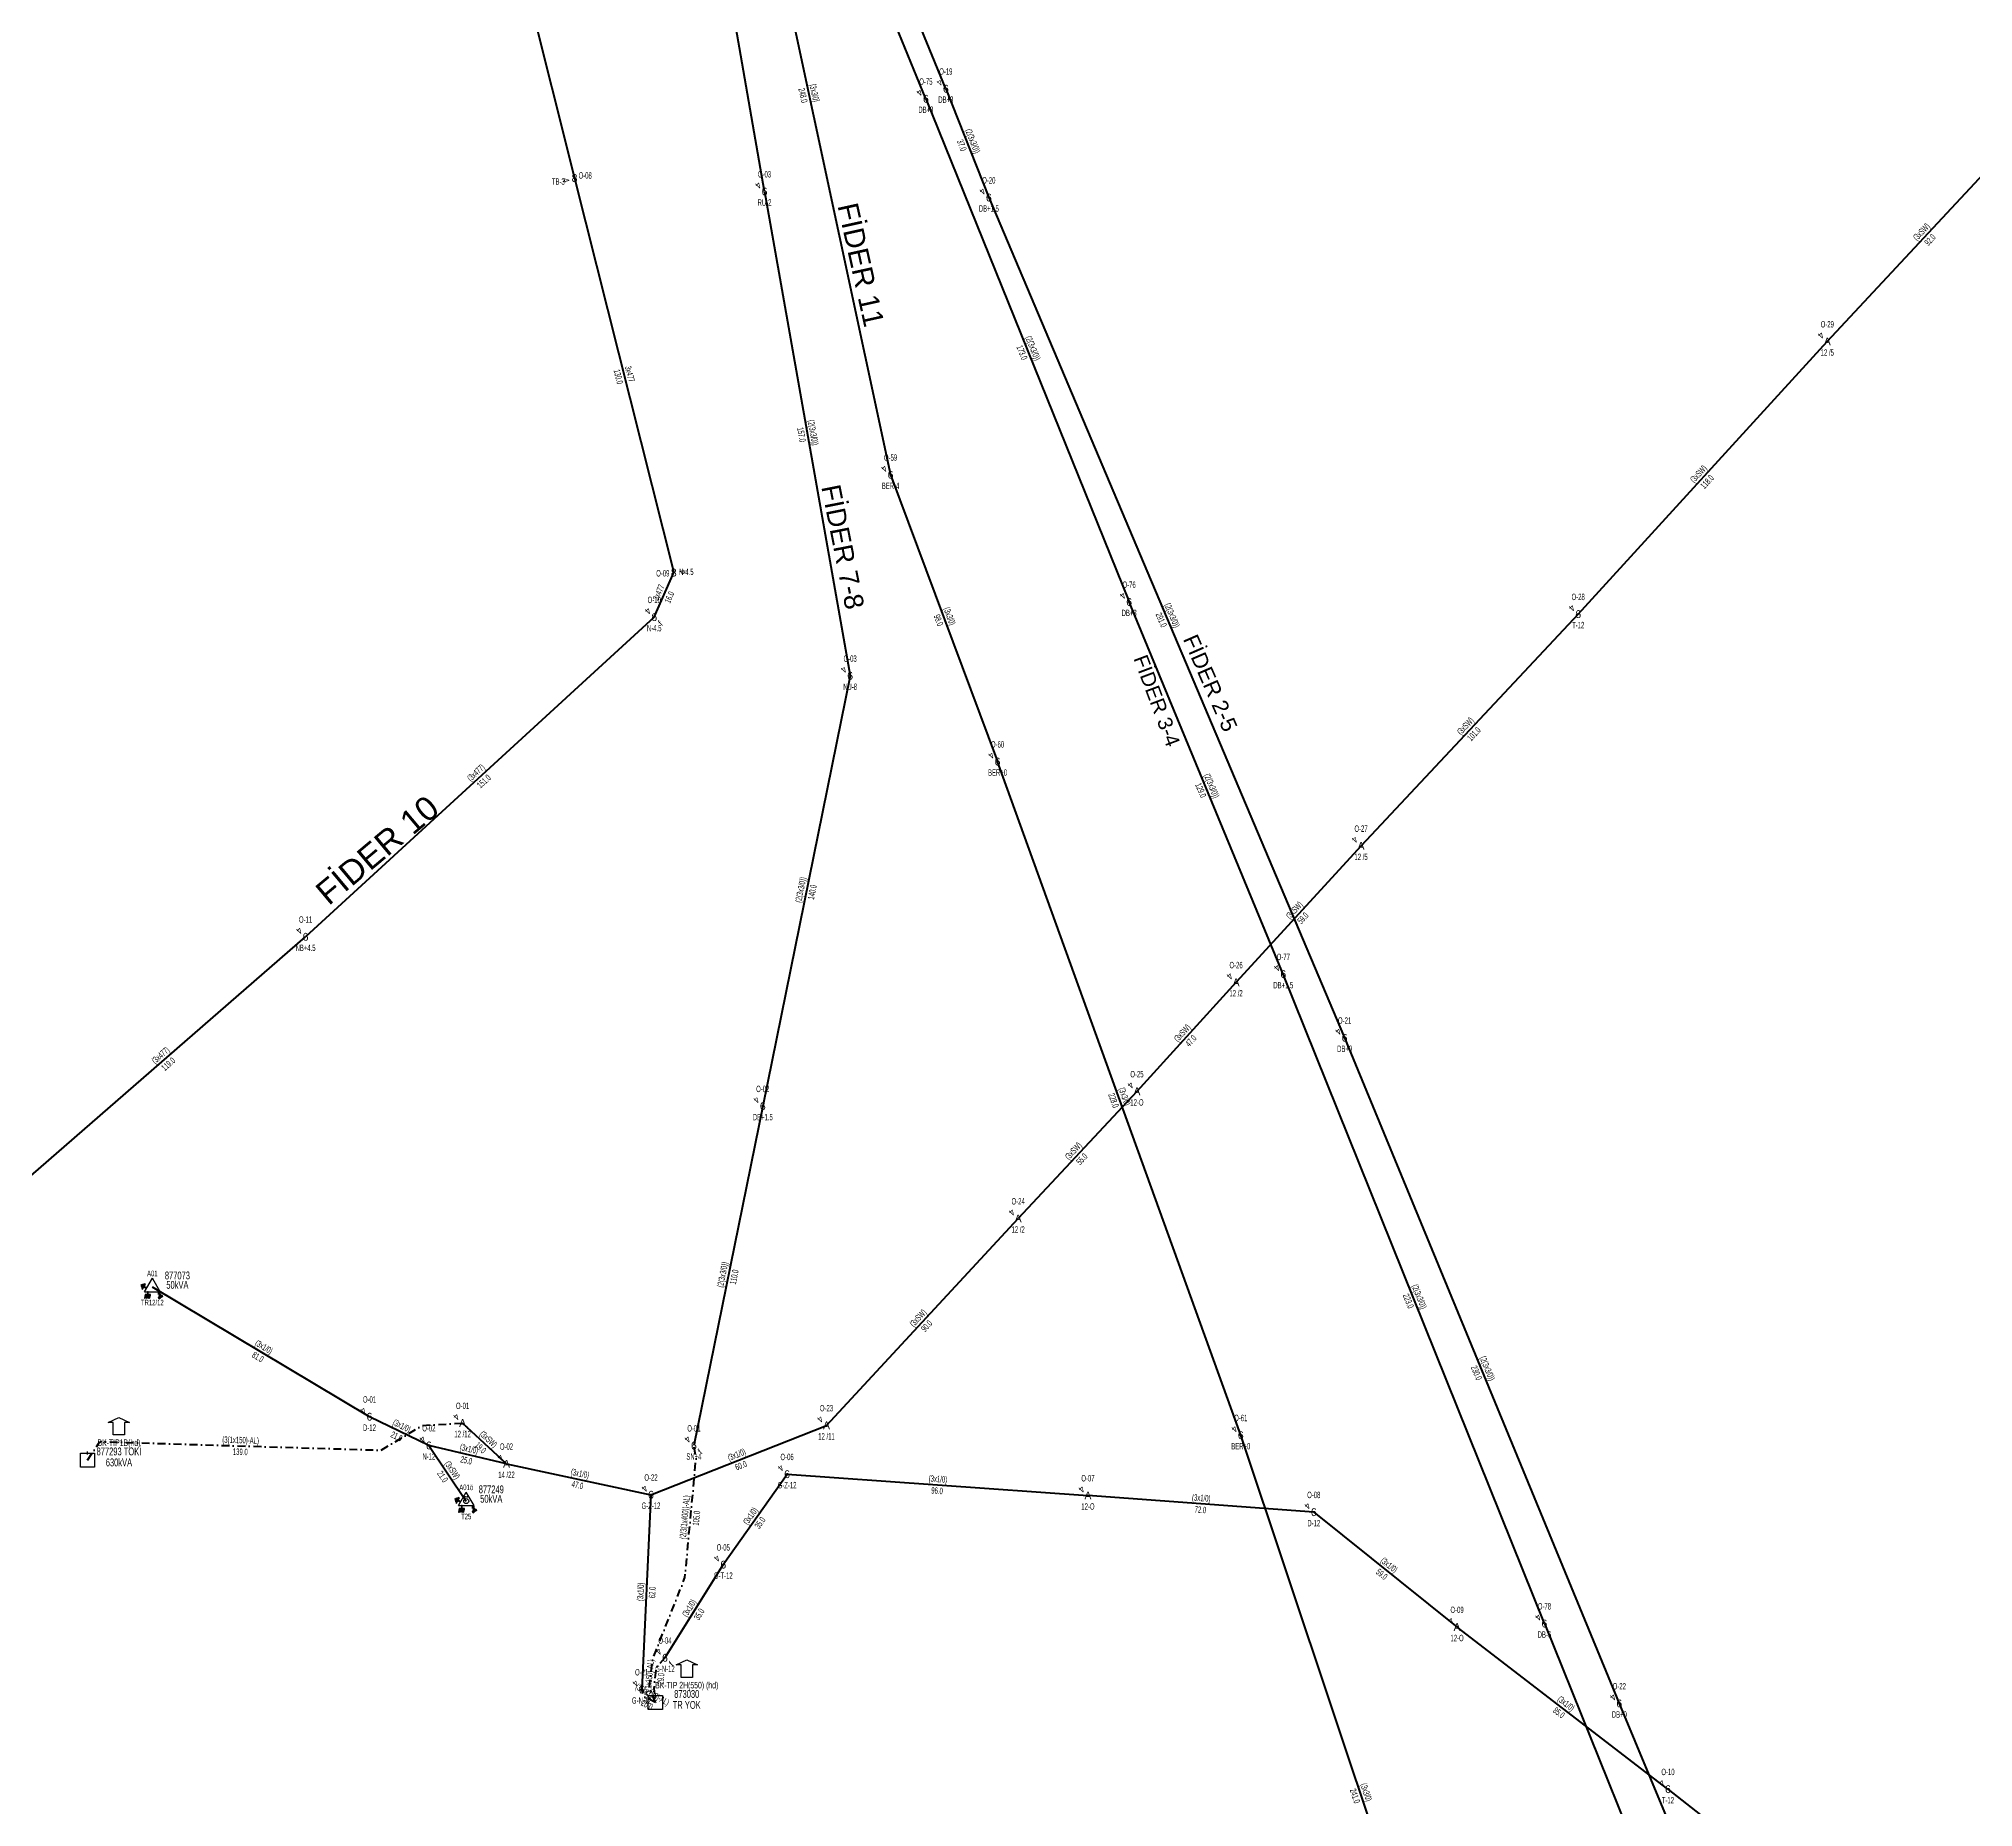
# Model space of a CAD drawing. Header units: millimetres. Extents: x 575398 to 593980, y 4181204 to 4193824.
# Drawn here: x 579041 to 579658, y 4189990 to 4190555 of the extents above; entities that cross this region are included whole.
import ezdxf
from ezdxf.enums import TextEntityAlignment as Align

# ---------------------------------------------------------------- set-up
doc = ezdxf.new("R2010")
doc.units = ezdxf.units.MM
doc.linetypes.add('DASHDOT', pattern=[5, 2.5, -1.25, 0, -1.25])
for name, color, linetype, lineweight in [('DIREK_ENH_MEVCUT', 6, 'Continuous', 25), ('DIREK_ENH_YENI', 6, 'Continuous', 25), ('HAT_ABH_HAVAI_MEVCUT', 250, 'Continuous', 80), ('HAT_ENH_HAVAI_BYSK', 6, 'Continuous', 70), ('HAT_ENH_HAVAI_YENI', 6, 'Continuous', 70), ('HAT_OG_HAVAI_MEVCUT', 48, 'Continuous', 70), ('HAT_OG_YERALTI_MEVCUT', 48, 'DASHDOT', 70), ('KULLANICI', 1, 'Continuous', 25), ('TRAFO_MEVCUT', 5, 'Continuous', 30), ('TRAFO_TADILAT_BYSK', 5, 'Continuous', 30)]:
    doc.layers.add(name, color=color, linetype=linetype, lineweight=lineweight)
doc.styles.add('Direk', font='B_CAD')
doc.styles.get("Standard").update_dxf_attribs({"font": 'Arial'})

# ---------------------------------------------------------------- blocks, each defined once
blk = doc.blocks.new('MEV_DIREK_OZEL')
h = blk.add_hatch(color=32)
h.paths.add_polyline_path([(-2.12, 1), (-2.34, 1.12), (-3.29, -0.52), (-3.08, -0.65), (-2.65, 0.09), (-1.88, -0.36), (-1.78, -0.19), (-2.55, 0.26)])
h.paths.add_polyline_path([(-3.44, -0.15), (-3.31, -0.22), (-2.59, 1.01), (-2.72, 1.09)])
h.paths.add_polyline_path([(-3.52, 0.32), (-3.39, 0.24), (-3.03, 0.85), (-3.16, 0.92)])
h.paths.add_polyline_path([(-3.56, 0.84), (-3.64, 0.71), (-3.51, 0.63), (-3.43, 0.76)])
h.paths.add_polyline_path([(-1.49, -2.34), (-2.24, -2.34), (-2.5, -3.47), (-2.4, -3.47), (-2.19, -2.54), (-1.89, -2.54), (-2.1, -3.47), (-2, -3.47), (-1.79, -2.54), (-1.49, -2.54), (-1.7, -3.48), (-1.6, -3.48), (-1.39, -2.54), (-1.09, -2.54), (-1.3, -3.48), (-1.2, -3.48), (-0.99, -2.54), (-0.69, -2.55), (-0.9, -3.48), (-0.8, -3.48), (-0.54, -2.35), (-1.29, -2.34), (-1.29, -1.44), (-1.49, -1.44)])
at = {"layer": 'TRAFO_MEVCUT'}
for points in [[(2.4, -1.57), (2.17, -1.92), (2.12, -1.44), (1.99, -1.44), (2.06, -2.32), (2.29, -1.96), (2.35, -2.67), (2.14, -2.67), (2.44, -2.87), (2.45, -2.86), (2.69, -2.49), (2.49, -2.63)], [(2.4, -1.57), (2.17, -1.92), (2.12, -1.44), (1.99, -1.44), (2.06, -2.32), (2.29, -1.96), (2.35, -2.67), (2.14, -2.67), (2.44, -2.87), (2.02, -3.19), (2.24, -3.79), (2.3, -3.74), (2.13, -3.26), (2.3, -3.13), (2.48, -3.6), (2.54, -3.56), (2.36, -3.08), (2.54, -2.94), (2.72, -3.42), (2.78, -3.38), (2.6, -2.9), (2.78, -2.76), (2.95, -3.24), (3.01, -3.2), (2.84, -2.72), (3.01, -2.58), (3.19, -3.06), (3.25, -3.01), (3.03, -2.42), (2.45, -2.86), (2.69, -2.49), (2.49, -2.63)], [(3.01, -2.58), (3.19, -3.06), (3.25, -3.01), (3.03, -2.42), (2.45, -2.86), (2.69, -2.49), (2.49, -2.63), (2.4, -1.57), (2.17, -1.92), (2.12, -1.44), (1.99, -1.44), (2.06, -2.32), (2.29, -1.96), (2.35, -2.67), (2.14, -2.67), (2.44, -2.87), (2.02, -3.19), (2.24, -3.79), (2.3, -3.74), (2.13, -3.26), (2.3, -3.13), (2.48, -3.6), (2.54, -3.56), (2.36, -3.08), (2.54, -2.94), (2.72, -3.42), (2.78, -3.38), (2.6, -2.9), (2.78, -2.76), (2.95, -3.24), (3.01, -3.2), (2.84, -2.72)]]:
    blk.add_hatch(color=32, dxfattribs=at).paths.add_polyline_path(points)
at = {"layer": 'TRAFO_MEVCUT', "linetype": 'Continuous'}
for p, q in [((-2.5, -1.44), (0, 2.89)), ((2.5, -1.44), (0, 2.89)), ((-2.5, -1.44), (2.5, -1.44))]:
    blk.add_line(p, q, dxfattribs=at)
at = {"layer": 'TRAFO_MEVCUT', "color": 32, "flags": 128}
blk.add_lwpolyline([(1.99, -1.44), (2.12, -1.44), (2.17, -1.92), (2.4, -1.57), (2.49, -2.63), (2.69, -2.49), (2.45, -2.86), (3.03, -2.42), (3.25, -3.01), (3.19, -3.06), (3.01, -2.58), (2.84, -2.72), (3.01, -3.2), (2.95, -3.24), (2.78, -2.76), (2.6, -2.9), (2.78, -3.38), (2.72, -3.42), (2.54, -2.94), (2.36, -3.08), (2.54, -3.56), (2.48, -3.6), (2.3, -3.13), (2.13, -3.26), (2.3, -3.74), (2.24, -3.79), (2.02, -3.19), (2.44, -2.87), (2.14, -2.67), (2.35, -2.67), (2.29, -1.96), (2.06, -2.32), (1.99, -1.44)], dxfattribs=at)
at = {"layer": 'TRAFO_MEVCUT', "linetype": 'Continuous'}
for centre, radius in [((0, 0), 0.804), ((-0.34, 1.34), 0.12), ((0.34, 1.34), 0.12)]:
    blk.add_circle(centre, radius, dxfattribs=at)
at = {"layer": 'TRAFO_TADILAT_BYSK', "color": 32, "flags": 128}
for points in [[(-3.51, 0.63), (-3.43, 0.76), (-3.56, 0.84), (-3.64, 0.71), (-3.51, 0.63)], [(-3.39, 0.24), (-3.03, 0.85), (-3.16, 0.92), (-3.52, 0.32), (-3.39, 0.24)], [(-3.31, -0.22), (-2.59, 1.01), (-2.72, 1.09), (-3.44, -0.15), (-3.31, -0.22)], [(-1.78, -0.19), (-2.55, 0.26), (-2.12, 1), (-2.34, 1.12), (-3.29, -0.52), (-3.08, -0.65), (-2.65, 0.09), (-1.88, -0.36), (-1.78, -0.19)], [(-1.29, -1.44), (-1.49, -1.44), (-1.49, -2.34), (-2.24, -2.34), (-2.5, -3.47), (-2.4, -3.47), (-2.19, -2.54), (-1.89, -2.54), (-2.1, -3.47), (-2, -3.47), (-1.79, -2.54), (-1.49, -2.54), (-1.7, -3.48), (-1.6, -3.48), (-1.39, -2.54), (-1.09, -2.54), (-1.3, -3.48), (-1.2, -3.48), (-0.99, -2.54), (-0.69, -2.55), (-0.9, -3.48), (-0.8, -3.48), (-0.54, -2.35), (-1.29, -2.34), (-1.29, -1.44)]]:
    blk.add_lwpolyline(points, dxfattribs=at)
blk = doc.blocks.new('MEV_DIREK')
h = blk.add_hatch(color=32)
h.paths.add_polyline_path([(-2.14, 0.97), (-2.35, 1.09), (-3.31, -0.55), (-3.09, -0.67), (-2.67, 0.06), (-1.89, -0.39), (-1.79, -0.22), (-2.56, 0.23)])
h.paths.add_polyline_path([(-3.46, -0.17), (-3.33, -0.25), (-2.61, 0.99), (-2.74, 1.06)])
h.paths.add_polyline_path([(-3.54, 0.29), (-3.41, 0.22), (-3.05, 0.82), (-3.18, 0.9)])
h.paths.add_polyline_path([(-3.58, 0.81), (-3.66, 0.68), (-3.53, 0.61), (-3.45, 0.74)])
h.paths.add_polyline_path([(-1.51, -2.34), (-2.26, -2.33), (-2.52, -3.47), (-2.42, -3.47), (-2.21, -2.53), (-1.91, -2.54), (-2.12, -3.47), (-2.02, -3.47), (-1.81, -2.54), (-1.51, -2.54), (-1.72, -3.47), (-1.62, -3.48), (-1.41, -2.54), (-1.11, -2.54), (-1.32, -3.48), (-1.22, -3.48), (-1.01, -2.54), (-0.71, -2.55), (-0.92, -3.48), (-0.82, -3.48), (-0.56, -2.35), (-1.31, -2.34), (-1.31, -1.44), (-1.51, -1.44)])
at = {"layer": 'TRAFO_MEVCUT'}
for points in [[(2.35, -1.57), (2.12, -1.92), (2.08, -1.44), (1.94, -1.44), (2.01, -2.32), (2.25, -1.96), (2.31, -2.67), (2.1, -2.67), (2.39, -2.87), (2.4, -2.86), (2.64, -2.49), (2.45, -2.63)], [(2.35, -1.57), (2.12, -1.92), (2.08, -1.44), (1.94, -1.44), (2.01, -2.32), (2.25, -1.96), (2.31, -2.67), (2.1, -2.67), (2.39, -2.87), (1.98, -3.19), (2.2, -3.79), (2.26, -3.74), (2.08, -3.26), (2.26, -3.13), (2.44, -3.6), (2.49, -3.56), (2.32, -3.08), (2.49, -2.94), (2.67, -3.42), (2.73, -3.38), (2.55, -2.9), (2.73, -2.76), (2.91, -3.24), (2.97, -3.2), (2.79, -2.72), (2.97, -2.58), (3.15, -3.06), (3.21, -3.01), (2.98, -2.42), (2.4, -2.86), (2.64, -2.49), (2.45, -2.63)], [(2.97, -2.58), (3.15, -3.06), (3.21, -3.01), (2.98, -2.42), (2.4, -2.86), (2.64, -2.49), (2.45, -2.63), (2.35, -1.57), (2.12, -1.92), (2.08, -1.44), (1.94, -1.44), (2.01, -2.32), (2.25, -1.96), (2.31, -2.67), (2.1, -2.67), (2.39, -2.87), (1.98, -3.19), (2.2, -3.79), (2.26, -3.74), (2.08, -3.26), (2.26, -3.13), (2.44, -3.6), (2.49, -3.56), (2.32, -3.08), (2.49, -2.94), (2.67, -3.42), (2.73, -3.38), (2.55, -2.9), (2.73, -2.76), (2.91, -3.24), (2.97, -3.2), (2.79, -2.72)]]:
    blk.add_hatch(color=32, dxfattribs=at).paths.add_polyline_path(points)
at = {"layer": 'TRAFO_MEVCUT', "linetype": 'Continuous'}
for p, q in [((-2.5, -1.44), (0, 2.89)), ((2.5, -1.44), (0, 2.89)), ((-2.5, -1.44), (2.5, -1.44))]:
    blk.add_line(p, q, dxfattribs=at)
at = {"layer": 'TRAFO_MEVCUT', "color": 32, "flags": 128}
blk.add_lwpolyline([(1.94, -1.44), (2.08, -1.44), (2.12, -1.92), (2.35, -1.57), (2.45, -2.63), (2.64, -2.49), (2.4, -2.86), (2.98, -2.42), (3.21, -3.01), (3.15, -3.06), (2.97, -2.58), (2.79, -2.72), (2.97, -3.2), (2.91, -3.24), (2.73, -2.76), (2.55, -2.9), (2.73, -3.38), (2.67, -3.42), (2.49, -2.94), (2.32, -3.08), (2.49, -3.56), (2.44, -3.6), (2.26, -3.13), (2.08, -3.26), (2.26, -3.74), (2.2, -3.79), (1.98, -3.19), (2.39, -2.87), (2.1, -2.67), (2.31, -2.67), (2.25, -1.96), (2.01, -2.32), (1.94, -1.44)], dxfattribs=at)
at = {"layer": 'TRAFO_TADILAT_BYSK', "color": 32, "flags": 128}
for points in [[(-3.53, 0.61), (-3.45, 0.74), (-3.58, 0.81), (-3.66, 0.68), (-3.53, 0.61)], [(-3.41, 0.22), (-3.05, 0.82), (-3.18, 0.9), (-3.54, 0.29), (-3.41, 0.22)], [(-3.33, -0.25), (-2.61, 0.99), (-2.74, 1.06), (-3.46, -0.17), (-3.33, -0.25)], [(-1.79, -0.22), (-2.56, 0.23), (-2.14, 0.97), (-2.35, 1.09), (-3.31, -0.55), (-3.09, -0.67), (-2.67, 0.06), (-1.89, -0.39), (-1.79, -0.22)], [(-1.31, -1.44), (-1.51, -1.44), (-1.51, -2.34), (-2.26, -2.33), (-2.52, -3.47), (-2.42, -3.47), (-2.21, -2.53), (-1.91, -2.54), (-2.12, -3.47), (-2.02, -3.47), (-1.81, -2.54), (-1.51, -2.54), (-1.72, -3.47), (-1.62, -3.48), (-1.41, -2.54), (-1.11, -2.54), (-1.32, -3.48), (-1.22, -3.48), (-1.01, -2.54), (-0.71, -2.55), (-0.92, -3.48), (-0.82, -3.48), (-0.56, -2.35), (-1.31, -2.34), (-1.31, -1.44)]]:
    blk.add_lwpolyline(points, dxfattribs=at)
blk = doc.blocks.new('MEV_BINA_KARE')
at = {"layer": 'TRAFO_MEVCUT', "linetype": 'Continuous'}
for p, q in [((-2.25, -2.25), (-2.25, 2.25)), ((-2.25, 2.25), (2.25, 2.25)), ((0, 1.8), (0, 2.7)), ((2.25, 2.25), (2.25, -2.25)), ((2.25, -2.25), (-2.25, -2.25))]:
    blk.add_line(p, q, dxfattribs=at)
blk = doc.blocks.new('MEV_BETKOSK')
at = {"layer": 'TRAFO_MEVCUT', "linetype": 'Continuous'}
for p, q in [((-3.4, 2), (0, 3.6)), ((-1.8, 2), (-3.4, 2)), ((-1.8, -2), (-1.8, 2)), ((0, 3.6), (3.4, 2)), ((3.4, 2), (1.8, 2)), ((1.8, 2), (1.8, -2)), ((1.8, -2), (-1.8, -2))]:
    blk.add_line(p, q, dxfattribs=at)

msp = doc.modelspace()

# ---------------------------------------------------------------- linework, layer by layer
at = {"layer": 'HAT_ABH_HAVAI_MEVCUT'}
for p in [(579237.13, 4190370.13), (579035.85, 4190189.75)]:
    msp.add_line(p, (579125.9, 4190268.14), dxfattribs=at)
at = {"layer": 'HAT_ENH_HAVAI_BYSK'}
msp.add_line((579260.346, 4190658.437), (579312.53, 4190415.55), dxfattribs=at)
at = {"layer": 'HAT_ENH_HAVAI_YENI'}
for p, q in [((579183.446, 4190622.698), (579211.711, 4190510.212)), ((579211.711, 4190510.212), (579243.365, 4190384.351)), ((579237.13, 4190370.13), (579243.365, 4190384.351))]:
    msp.add_line(p, q, dxfattribs=at)
at = {"layer": 'HAT_OG_HAVAI_MEVCUT'}
for p, q in [((579272.32, 4190505.93), (579238.663763, 4190699.357605)), ((579323.79, 4190535.52), (579267.218843, 4190674.047641)), ((579330.16, 4190538.73), (579278.631294, 4190664.492332)), ((579323.79, 4190535.52), (579388.64, 4190374.98)), ((579330.16, 4190538.73), (579343.877199, 4190503.997718)), ((579611.36, 4190458.07), (579674.14, 4190525.51)), ((579272.32, 4190505.93), (579299.630641, 4190351.415902)), ((579343.877199, 4190503.997718), (579457.38, 4190235.92)), ((579531.89, 4190371.09), (579611.36, 4190458.07)), ((579312.53, 4190415.55), (579346.66, 4190324.03)), ((579437.82, 4190256.22), (579388.64, 4190374.98)), ((579531.89, 4190371.09), (579462.62, 4190297.15)), ((579299.630641, 4190351.415902), (579271.76, 4190214.11)), ((579424.25, 4190109.12), (579346.66, 4190324.03)), ((579462.62, 4190297.15), (579422.75, 4190253.62)), ((579521.12, 4190049.03), (579437.82, 4190256.22)), ((579422.75, 4190253.62), (579391.12, 4190218.81)), ((579457.38, 4190235.92), (579545.01, 4190023.53)), ((579391.12, 4190218.81), (579353.23, 4190178.26)), ((579271.76, 4190214.11), (579249.79, 4190105.82)), ((579292.09, 4190112.25), (579353.23, 4190178.26)), ((579146.3, 4190115.03), (579077.02, 4190156.34)), ((579165.24, 4190105.85), (579146.3, 4190115.03)), ((579190, 4190100), (579176, 4190113)), ((579236.1, 4190090.13), (579292.09, 4190112.25)), ((579500.75, 4189880.12), (579424.25, 4190109.12)), ((579190, 4190100), (579165.24, 4190105.85)), ((579165.24, 4190105.85), (579177.15, 4190088.09)), ((579190, 4190100), (579236.1, 4190090.13)), ((579259.16, 4190067.83), (579279.51, 4190096.69)), ((579279.51, 4190096.69), (579375.49, 4190089.89)), ((579236.1, 4190090.13), (579233.13, 4190027.99)), ((579447.54, 4190084.57), (579375.49, 4190089.89)), ((579447.54, 4190084.57), (579493.25, 4190047.91)), ((579259.16, 4190067.83), (579240.56, 4190038.12)), ((579560.53, 4189996.19), (579493.25, 4190047.91)), ((579521.12, 4190049.03), (579572.6, 4189921.53)), ((579545.01, 4190023.53), (579639.14, 4189797.11)), ((579560.53, 4189996.19), (579629.43, 4189942.01))]:
    msp.add_line(p, q, dxfattribs=at)
at = {"layer": 'HAT_OG_YERALTI_MEVCUT', "flags": 128}
for points in [[(579056.363928, 4190101.193269), (579060.284862, 4190107.062313), (579149.987453, 4190104.33579), (579163.074761, 4190112.242706), (579176, 4190113)], [(579237.498399, 4190023.827245), (579235.607938, 4190028.799085), (579236.636743, 4190037.749846), (579246.933493, 4190063.719547), (579250.497127, 4190101.87433), (579249.79, 4190105.82)], [(579240.56, 4190038.12), (579237.665095, 4190034.876336), (579237.044585, 4190028.298926), (579237.498399, 4190023.827245)], [(579237.498399, 4190023.827245), (579233.942033, 4190025.692783), (579233.13, 4190027.99)]]:
    msp.add_lwpolyline(points, dxfattribs=at)

# ---------------------------------------------------------------- block references
at = {"layer": 'TRAFO_MEVCUT'}
for name, p in [('MEV_DIREK', (579077.02, 4190156.34)), ('MEV_BETKOSK', (579066.363928, 4190111.193269)), ('MEV_BINA_KARE', (579056.363928, 4190101.193269)), ('MEV_DIREK_OZEL', (579177.15, 4190088.09)), ('MEV_BETKOSK', (579247.498399, 4190033.827245)), ('MEV_BINA_KARE', (579237.498399, 4190023.827245))]:
    msp.add_blockref(name, p, dxfattribs=at)

# ---------------------------------------------------------------- texts
at = {"layer": 'DIREK_ENH_MEVCUT', "linetype": 'ByBlock', "width": 0.53}
for s, p in [('O-19', (579330.16, 4190544.23)), ('O-75', (579323.79, 4190541.02)), ('DB+3', (579323.79, 4190532.02)), ('DB+3', (579330.16, 4190535.23)), ('O-03', (579272.32, 4190511.43)), ('O-20', (579343.877199, 4190509.497718)), ('RU-2', (579272.32, 4190502.43)), ('DB+1.5', (579343.877199, 4190500.497718)), ('O-29', (579611.36, 4190463.57)), ('12 /5', (579611.36, 4190454.57)), ('O-59', (579312.53, 4190421.05)), ('BER-4', (579312.53, 4190412.05)), ('O-76', (579388.64, 4190380.48)), ('O-10', (579237.13, 4190375.63)), ('DB+3', (579388.64, 4190371.48)), ('O-28', (579531.89, 4190376.59)), ('N-4.5', (579237.13, 4190366.63)), ('T-12', (579531.89, 4190367.59)), ('O-03', (579299.630641, 4190356.915902)), ('NU-8', (579299.630641, 4190347.915902)), ('O-60', (579346.66, 4190329.53)), ('BER+0', (579346.66, 4190320.53)), ('O-27', (579462.62, 4190302.65)), ('12 /5', (579462.62, 4190293.65)), ('O-11', (579125.9, 4190273.64)), ('NB+4.5', (579125.9, 4190264.64)), ('O-77', (579437.82, 4190261.72)), ('O-26', (579422.75, 4190259.12)), ('12 /2', (579422.75, 4190250.12)), ('DB+1.5', (579437.82, 4190252.72)), ('O-21', (579457.38, 4190241.42)), ('DB+0', (579457.38, 4190232.42)), ('O-25', (579391.12, 4190224.31)), ('O-02', (579271.76, 4190219.61)), ('12-O', (579391.12, 4190215.31)), ('DB+1.5', (579271.76, 4190210.61)), ('O-24', (579353.23, 4190183.76)), ('12 /2', (579353.23, 4190174.76)), ('O-01', (579146.3, 4190120.53)), ('O-01', (579176, 4190118.5)), ('O-23', (579292.09, 4190117.75)), ('O-61', (579424.25, 4190114.62)), ('D-12', (579146.3, 4190111.53)), ('O-02', (579165.24, 4190111.35)), ('12 /12', (579176, 4190109.5)), ('O-01', (579249.79, 4190111.32)), ('12 /11', (579292.09, 4190108.75)), ('N-12', (579165.24, 4190102.35)), ('O-02', (579190, 4190105.5)), ('SN+4', (579249.79, 4190102.32)), ('O-06', (579279.51, 4190102.19)), ('BER+0', (579424.25, 4190105.62)), ('14 /22', (579190, 4190096.5)), ('O-22', (579236.1, 4190095.63)), ('O-07', (579375.49, 4190095.39)), ('G-Z-12', (579279.51, 4190093.19)), ('O-08', (579447.54, 4190090.07)), ('G-Z-12', (579236.1, 4190086.63)), ('12-O', (579375.49, 4190086.39)), ('D-12', (579447.54, 4190081.07)), ('O-05', (579259.16, 4190073.33)), ('G-T-12', (579259.16, 4190064.33)), ('O-09', (579493.25, 4190053.41)), ('O-78', (579521.12, 4190054.53)), ('12-O', (579493.25, 4190044.41)), ('DB-6', (579521.12, 4190045.53)), ('O-04', (579240.56, 4190043.62)), ('O-21', (579233.13, 4190033.49)), ('G-N-12', (579240.56, 4190034.62)), ('O-22', (579545.01, 4190029.03)), ('G-N-12', (579233.13, 4190024.49)), ('DB+0', (579545.01, 4190020.03)), ('O-10', (579560.53, 4190001.69)), ('T-12', (579560.53, 4189992.69))]:
    msp.add_text(s, height=2.05, dxfattribs=at).set_placement(p, align=Align.MIDDLE_CENTER)
at = {"layer": 'DIREK_ENH_MEVCUT', "color": 32, "linetype": 'ByBlock', "style": 'Direk'}
for p in [(579328.180101, 4190540.709899), (579321.810101, 4190537.499899), (579270.340101, 4190507.909899), (579341.897299, 4190505.977617), (579609.380101, 4190460.049899), (579310.550101, 4190417.529899), (579235.150101, 4190372.109899), (579386.660101, 4190376.959899), (579529.910101, 4190373.069899), (579297.650742, 4190353.395801), (579344.680101, 4190326.009899), (579460.640101, 4190299.129899), (579123.920101, 4190270.119899), (579420.770101, 4190255.599899), (579435.840101, 4190258.199899), (579455.400101, 4190237.899899), (579389.140101, 4190220.789899), (579269.780101, 4190216.089899), (579351.250101, 4190180.239899), (579144.320101, 4190117.009899), (579174.020101, 4190114.979899), (579290.110101, 4190114.229899), (579163.260101, 4190107.829899), (579247.810101, 4190107.799899), (579422.270101, 4190111.099899), (579188.020101, 4190101.979899), (579277.530101, 4190098.669899), (579234.120101, 4190092.109899), (579373.510101, 4190091.869899), (579445.560101, 4190086.549899), (579257.180101, 4190069.809899), (579519.140101, 4190051.009899), (579491.270101, 4190049.889899), (579238.580101, 4190040.099899), (579231.150101, 4190029.969899), (579543.030101, 4190025.509899), (579558.550101, 4189998.169899)]:
    msp.add_text('4', height=2, rotation=225.000001, dxfattribs=at).set_placement(p, align=Align.MIDDLE_CENTER)
at = {"layer": 'DIREK_ENH_MEVCUT', "linetype": 'ByBlock', "style": 'Direk'}
for s, p in [('6', (579330.16, 4190538.73)), ('6', (579323.79, 4190535.52)), ('6', (579272.32, 4190505.93)), ('6', (579343.877199, 4190503.997718)), ('A', (579611.36, 4190458.07)), ('6', (579312.53, 4190415.55)), ('6', (579388.64, 4190374.98)), ('6', (579531.89, 4190371.09)), ('6', (579237.13, 4190370.13)), ('6', (579299.630641, 4190351.415902)), ('6', (579346.66, 4190324.03)), ('A', (579462.62, 4190297.15)), ('6', (579125.9, 4190268.14)), ('A', (579422.75, 4190253.62)), ('6', (579437.82, 4190256.22)), ('6', (579457.38, 4190235.92)), ('A', (579391.12, 4190218.81)), ('6', (579271.76, 4190214.11)), ('A', (579353.23, 4190178.26)), ('6', (579146.3, 4190115.03)), ('A', (579176, 4190113)), ('A', (579292.09, 4190112.25)), ('6', (579165.24, 4190105.85)), ('6', (579249.79, 4190105.82)), ('6', (579424.25, 4190109.12)), ('A', (579190, 4190100)), ('6', (579279.51, 4190096.69)), ('6', (579236.1, 4190090.13)), ('A', (579375.49, 4190089.89)), ('6', (579447.54, 4190084.57)), ('6', (579259.16, 4190067.83)), ('A', (579493.25, 4190047.91)), ('6', (579521.12, 4190049.03)), ('6', (579240.56, 4190038.12)), ('6', (579233.13, 4190027.99)), ('6', (579545.01, 4190023.53)), ('6', (579560.53, 4189996.19))]:
    msp.add_text(s, height=2.5, dxfattribs=at).set_placement(p, align=Align.MIDDLE_CENTER)
at = {"layer": 'DIREK_ENH_MEVCUT', "color": 32, "style": 'Direk'}
for p in [(579239.109899, 4190368.150101), (579177.979899, 4190111.020101), (579251.769899, 4190103.840101), (579242.539899, 4190036.140101), (579235.109899, 4190026.010101)]:
    msp.add_text('f', height=2, rotation=405.000001, dxfattribs=at).set_placement(p, align=Align.MIDDLE_CENTER)
at = {"layer": 'DIREK_ENH_YENI', "width": 0.53}
for s, p in [('TB-3', (579206.53166, 4190509.118404)), ('O-08', (579215.105652, 4190511.064256)), ('O-09', (579239.872599, 4190384.12049)), ('N-4.5', (579247.378356, 4190384.586687))]:
    msp.add_text(s, height=2.05, dxfattribs=at).set_placement(p, align=Align.MIDDLE_CENTER)
at = {"layer": 'DIREK_ENH_YENI', "color": 32, "style": 'Direk'}
for rotation, p in [(284.093301, (579208.995279, 4190509.530195)), (93.776229, (579246.158921, 4190384.535408))]:
    msp.add_text('4', height=2, rotation=rotation, dxfattribs=at).set_placement(p, align=Align.MIDDLE_CENTER)
at = {"layer": 'DIREK_ENH_YENI', "style": 'Direk'}
for p in [(579211.711, 4190510.212), (579243.365, 4190384.351)]:
    msp.add_text('8', height=2.5, dxfattribs=at).set_placement(p, align=Align.MIDDLE_CENTER)
at = {"layer": 'HAT_ABH_HAVAI_MEVCUT', "lineweight": 30, "width": 0.53}
for rotation, p in [(402.51861, (579180.940545, 4190319.761499, 289562.95)), (41.040105, (579080.316901, 4190229.586113, 289562.95))]:
    msp.add_text('(3x477)', height=2.05, rotation=rotation, dxfattribs=at).set_placement(p, align=Align.CENTER)
for s, rotation, p in [('151.0', 402.51861, (579182.089455, 4190318.508501, 289562.95)), ('119.0', 41.040105, (579081.433099, 4190228.303887, 289562.95))]:
    msp.add_text(s, height=2.05, rotation=rotation, dxfattribs=at).set_placement(p, align=Align.TOP_CENTER)
at = {"layer": 'HAT_ENH_HAVAI_BYSK', "lineweight": 30, "width": 0.53}
msp.add_text('[3x3/0]', height=2.05, rotation=282.125604, dxfattribs=at).set_placement((579287.269036, 4190537.172047, 289656.265), align=Align.CENTER)
msp.add_text('248.0', height=2.05, rotation=282.125604, dxfattribs=at).set_placement((579285.606964, 4190536.814953, 289656.265), align=Align.TOP_CENTER)
at = {"layer": 'HAT_ENH_HAVAI_YENI', "lineweight": 30, "width": 0.53}
for s, rotation, p in [('130.0', 284.117085, (579226.713671, 4190447.074181, 289621.6825)), ('16.0', 66.325619, (579241.025966, 4190376.899192, 289621.6825))]:
    msp.add_text(s, height=2.05, rotation=rotation, dxfattribs=at).set_placement(p, align=Align.TOP_CENTER)
for rotation, p in [(284.117085, (579228.362329, 4190447.488819, 289621.6825)), (66.325619, (579239.469034, 4190377.581808, 289621.6825))]:
    msp.add_text('3x477', height=2.05, rotation=rotation, dxfattribs=at).set_placement(p, align=Align.CENTER)
at = {"layer": 'HAT_OG_HAVAI_MEVCUT', "lineweight": 30, "width": 0.53}
for s, rotation, p in [('37.0', 291.55109, (579336.228022, 4190521.051628, 289671.938599)), ('92.0', 47.049489, (579643.372151, 4190491.210839, 289837.07)), ('173.0', 291.996205, (579355.426873, 4190454.931637, 289694.32)), ('157.0', 280.023603, (579285.138295, 4190428.525005, 289649.815321)), ('118.0', 47.583356, (579572.252521, 4190414.006661, 289805.68)), ('98.0', 290.45169, (579328.798578, 4190369.492995, 289673.33)), ('291.0', 292.947563, (579399.845866, 4190369.627454, 289728.69)), ('101.0', 406.867722, (579497.875311, 4190333.538868, 289731.31)), ('129.0', 292.495057, (579412.444674, 4190315.274787, 289694.32)), ('140.0', 438.525872, (579286.528333, 4190282.593864, 289635.88)), ('59.0', 407.512807, (579443.311814, 4190274.810888, 289711.375)), ('47.0', 407.740241, (579407.564088, 4190235.643381, 289695.56)), ('228.0', 289.851349, (579384.65551, 4190216.286356, 289673.33)), ('55.0', 406.942228, (579372.796066, 4190197.954675, 289676.615)), ('110.0', 438.531427, (579261.608029, 4190159.795994, 289624.895)), ('223.0', 291.902417, (579478.681353, 4190152.307927, 289718.91)), ('90.0', 47.193426, (579323.283604, 4190144.677403, 289676.615)), ('81.0', 329.193391, (579111.224679, 4190134.954934, 289538.51)), ('230.0', 292.420556, (579500.409252, 4190129.400808, 289772.505)), ('21.0', 334.141066, (579155.399267, 4190109.67511, 289573.15)), ('25.0', 346.70661, (579177.424553, 4190102.097775, 289582.62)), ('19.0', 317.121096, (579182.421617, 4190105.877126, 289588)), ('60.0', 21.557516, (579264.40732, 4190100.399458, 289646.045)), ('21.0', 303.846126, (579170.489044, 4190096.49658, 289588.575)), ('47.0', 347.915429, (579212.872048, 4190094.233836, 289618.05)), ('96.0', 355.947475, (579327.43993, 4190092.442125, 289687.745)), ('35.0', 54.811257, (579270.029669, 4190081.770169, 289639.755)), ('72.0', 355.77708, (579411.452408, 4190086.382308, 289687.745)), ('59.0', 321.269945, (579469.863196, 4190065.576913, 289746.625)), ('62.0', 447.263613, (579235.464031, 4190059.01942, 289616.565)), ('35.0', 417.9513, (579250.580458, 4190052.523956, 289620.28)), ('85.0', 322.449521, (579526.371959, 4190021.376106, 289746.625)), ('241.0', 288.472471, (579461.693795, 4189994.350678, 289712.125))]:
    msp.add_text(s, height=2.05, rotation=rotation, dxfattribs=at).set_placement(p, align=Align.TOP_CENTER)
for s, rotation, p in [('(2(3x3/0))', 291.55109, (579337.809176, 4190521.67609, 289671.938599)), ('(3xSW)', 47.049489, (579642.127849, 4190492.369161, 289837.07)), ('(2(3x3/0))', 291.996205, (579357.003127, 4190455.568363, 289694.32)), ('(2(3x3/0))', 280.023603, (579286.812346, 4190428.820897, 289649.815321)), ('(3xSW)', 47.583356, (579570.997479, 4190415.153339, 289805.68)), ('(3x3/0)', 290.45169, (579330.391422, 4190370.087005, 289673.33)), ('(2(3x3/0))', 292.947563, (579401.411332, 4190370.290264, 289728.69)), ('(3xSW)', 406.867722, (579496.634689, 4190334.701132, 289731.31)), ('(2(3x3/0))', 292.495057, (579414.015326, 4190315.925213, 289694.32)), ('(2(3x3/0))', 438.525872, (579284.862308, 4190282.932038, 289635.88)), ('(3xSW)', 407.512807, (579442.058186, 4190275.959112, 289711.375)), ('(3xSW)', 407.740241, (579406.305912, 4190236.786619, 289695.56)), ('(3x3/0)', 289.851349, (579386.25449, 4190216.863644, 289673.33)), ('(3xSW)', 406.942228, (579371.553934, 4190199.115325, 289676.615)), ('(2(3x3/0))', 438.531427, (579259.941971, 4190160.134006, 289624.895)), ('(2(3x3/0))', 291.902417, (579480.258647, 4190152.942073, 289718.91)), ('(3xSW)', 47.193426, (579322.036396, 4190145.832597, 289676.615)), ('(3x1/0)', 329.193391, (579112.095321, 4190136.415066, 289538.51)), ('(2(3x3/0))', 292.420556, (579501.980748, 4190130.049192, 289772.505)), ('(3x1/0)', 334.141066, (579156.140733, 4190111.20489, 289573.15)), ('(3xSW)', 317.121096, (579183.578383, 4190107.122874, 289588)), ('(3x1/0)', 346.70661, (579177.815447, 4190103.752225, 289582.62)), ('(3x1/0)', 21.557516, (579263.78268, 4190101.980542, 289646.045)), ('(3xSW)', 303.846126, (579171.900956, 4190097.44342, 289588.575)), ('(3x1/0)', 347.915429, (579213.227952, 4190095.896164, 289618.05)), ('(3x1/0)', 355.947475, (579327.56007, 4190094.137875, 289687.745)), ('(3x1/0)', 355.77708, (579411.577592, 4190088.077692, 289687.745)), ('(3x1/0)', 54.811257, (579268.640331, 4190082.749831, 289639.755)), ('(3x1/0)', 321.269945, (579470.926804, 4190066.903087, 289746.625)), ('(3x1/0)', 447.263613, (579233.765969, 4190059.10058, 289616.565)), ('(3x1/0)', 417.9513, (579249.139542, 4190053.426044, 289620.28)), ('(3x1/0)', 322.449521, (579527.408041, 4190022.723894, 289746.625)), ('(3x3/0)', 288.472471, (579463.306205, 4189994.889322, 289712.125))]:
    msp.add_text(s, height=2.05, rotation=rotation, dxfattribs=at).set_placement(p, align=Align.CENTER)
at = {"layer": 'HAT_OG_YERALTI_MEVCUT', "lineweight": 30, "width": 0.53}
for s, rotation, p in [('(3(1x150)-AL)', 358.259023, (579105.161981, 4190106.548659)), ('(2(3(1x400))-AL)', 84.664088, (579247.868993, 4190082.875984)), ('(3(1x150)-AL)', 444.610688, (579236.508598, 4190031.667465)), ('(3(1x150)-AL)', 332.320163, (579236.115067, 4190025.512738))]:
    msp.add_text(s, height=2.05, rotation=rotation, dxfattribs=at).set_placement(p, align=Align.CENTER)
for s, rotation, p in [('139.0', 358.259023, (579105.110334, 4190104.849444)), ('105.0', 84.664088, (579249.561627, 4190082.717893)), ('29.0', 444.610688, (579238.201083, 4190031.507797)), ('20.0', 332.320163, (579235.325365, 4190024.007291))]:
    msp.add_text(s, height=2.05, rotation=rotation, dxfattribs=at).set_placement(p, align=Align.TOP_CENTER)
at = {"layer": 'KULLANICI'}
for s, height, rotation, p in [('FİDER 11', 6.541302, 282.447211, (579303.090006, 4190482.575897)), ('FİDER 7-8', 6.111317, 281.239452, (579297.317221, 4190392.548033)), ('FİDER 2-5', 4.980812, 293.520911, (579414.556413, 4190349.110366)), ('FİDER 3-4', 4.639187, 290.556, (579397.495292, 4190343.472373)), ('FİDER 10', 7.644587, 39.9709, (579148.765618, 4190295.851063))]:
    msp.add_text(s, height=height, rotation=rotation, dxfattribs=at).set_placement(p, align=Align.MIDDLE_CENTER)
at = {"layer": 'TRAFO_MEVCUT', "width": 0.6}
for s, height, p in [('A01', 1.8, (579077.02, 4190159.84)), ('877073', 2.5, (579085.02, 4190158.84)), ('50kVA', 2.5, (579085.02, 4190155.84)), ('BK-TIP1B(hd)', 2.1, (579066.363928, 4190105.693269)), ('877293 TOKİ', 2.5, (579066.363928, 4190102.693269)), ('630kVA', 2.5, (579066.363928, 4190099.193269)), ('A01ö', 1.8, (579177.15, 4190091.59)), ('877249', 2.5, (579185.15, 4190090.59)), ('50kVA', 2.5, (579185.15, 4190087.59)), ('BK-TIP 2H(550) (hd)', 2.1, (579247.498399, 4190028.327245)), ('873030', 2.5, (579247.498399, 4190025.327245)), ('TR YOK', 2.5, (579247.498399, 4190021.827245))]:
    msp.add_text(s, height=height, dxfattribs=at).set_placement(p, align=Align.CENTER)
for s, p in [('TR12/12', (579077.02, 4190152.34)), ('T25', (579177.15, 4190084.09))]:
    msp.add_text(s, height=1.8, dxfattribs=at).set_placement(p, align=Align.TOP_CENTER)

doc.saveas('drawing.dxf')
